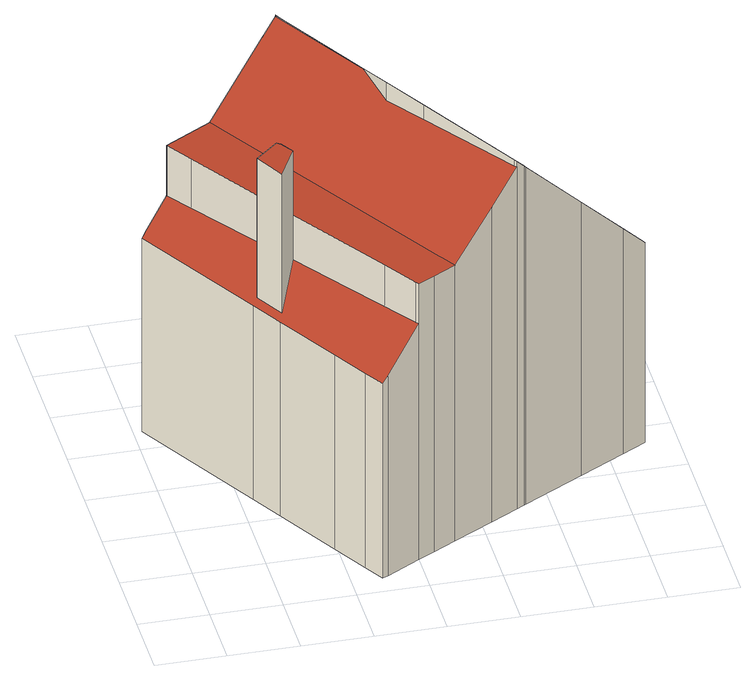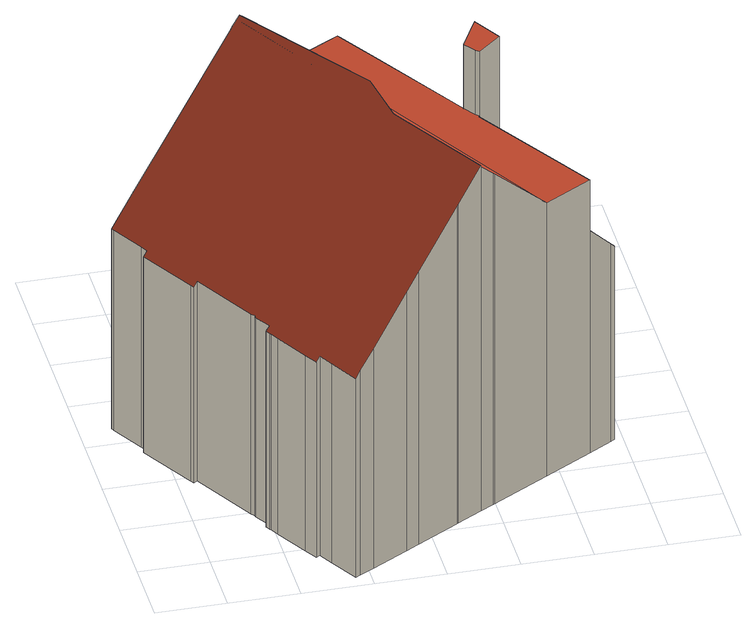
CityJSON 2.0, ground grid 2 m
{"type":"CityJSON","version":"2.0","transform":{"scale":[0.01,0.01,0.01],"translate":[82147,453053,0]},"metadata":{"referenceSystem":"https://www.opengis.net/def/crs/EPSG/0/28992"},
"CityObjects":{
"building1":{"type":"Building","attributes":{"lod11_replace":"false","val3dity_codes_lod22":"[]","gid":13464631,"h_maaiveld":0.168,"oorspronkelijkbouwjaar":1934,"data_area":72.52,"h_dak_50p":9.11,"h_dak_70p":9.99,"t_run":274.37,"pw_bron":"ahn3","pw_actueel":"yes","rmse_lod22":0.481,"geconstateerd":"false","val3dity_codes_lod13":"[]","val3dity_codes_lod12":"[]","rmse_lod12":1.85,"rmse_lod13":1.52,"h_dak_min":3.43,"reconstructie_methode":"tudelft3d-geoflow","dak_type":"slanted","ondergronds_type":"above ground","kas_warenhuis":"false","rn":1,"data_coverage":0.801,"h_dak_max":11.7,"reconstruction_skipped":"false","status":"Pand in gebruik"},"children":["building1-1"]},
"building1-1":{"type":"BuildingPart","parents":["building1"],"geometry":[{"type":"Solid","lod":"2","boundaries":[[[[0,1,2,3,4,5,6,7,8,9,10,11,12,13,14,15,16,17,18,19,20,21,22,23,24,25,26,27,28,29,30,31,32,33,34,35,36,37,38,39,40,41,42,43,44,45,46,47,48,49,50,51]],[[52,4,3,53]],[[54,50,49,55]],[[56,57,58,59]],[[53,3,2,60]],[[61,0,51,62]],[[63,12,11,64]],[[65,47,46,66]],[[67,45,44,68]],[[69,20,19,70]],[[71,5,4,52]],[[68,44,43,72]],[[73,74,75,76]],[[77,36,35,78,79]],[[80,38,37,81]],[[82,40,39,83,84]],[[85,22,21,86]],[[76,75,87,88,89]],[[90,8,7,91]],[[92,27,26,93]],[[94,18,17,95]],[[96,9,8,90]],[[81,37,36,77]],[[59,58,25,24,97]],[[98,86,21,20,69]],[[93,26,25,58]],[[99,31,30,100]],[[100,30,29,101]],[[88,87,102,103]],[[91,7,6,104]],[[105,23,22,85]],[[70,19,18,94]],[[95,17,16,106]],[[107,10,9,96]],[[72,43,42,108]],[[109,32,31,99]],[[89,88,110,111]],[[112,113,114,74,73]],[[115,116,117]],[[118,33,32,109]],[[119,120,121,122]],[[123,124,86,98]],[[97,24,23,105]],[[122,121,125,126]],[[79,78,120,119]],[[83,39,38,80]],[[108,42,41,127]],[[128,34,33,118]],[[127,41,40,82]],[[64,11,10,107]],[[129,48,47,65]],[[55,49,48,129]],[[130,131,124,123]],[[132,133,134,135]],[[136,15,14,137]],[[135,134,115]],[[84,83,133,132]],[[111,110,113,112]],[[126,125,114,113]],[[117,116,131,130]],[[104,6,5,71]],[[101,29,28,138]],[[138,28,27,92]],[[139,1,0,61]],[[60,2,1,139]],[[66,46,45,67]],[[78,35,34,128]],[[62,51,50,54]],[[103,102,57,56]],[[106,16,15,136]],[[137,14,13,140]],[[140,13,12,63]],[[111,112,73,76,89]],[[59,97,105,141,142,143,144,77,79,119,122,126,113,110,88,103,56]],[[121,120,78,128,118,109,99,100,101,138,92,93,58,57,102,87,75,74,114,125]],[[131,116,115,134,133,83,80,81,77,144,143,142,141,105,85,86,124]],[[136,137,140,63,64,107,96,90,91,104,71,52,53,60,139,61,62,54,55,129,65,66,67,68,72,108,127,82,84,132,135,115,117,130,123,98,69,70,94,95,106]]]],"semantics":{"surfaces":[{"type":"GroundSurface"},{"type":"WallSurface","on_footprint_edge":"true"},{"type":"WallSurface","on_footprint_edge":"false"},{"type":"RoofSurface"}],"values":[[0,1,1,2,1,1,1,1,1,1,1,1,2,1,1,1,1,2,1,1,1,1,1,1,1,1,1,1,2,1,1,1,1,1,1,1,2,2,2,1,2,2,1,2,2,1,1,1,1,1,1,1,2,2,1,2,2,2,2,2,1,1,1,1,1,1,1,1,2,1,1,1,3,3,3,3,3]]}}]}
},
"vertices":[
[1007,1088,17],[1010,1084,17],[1011,1081,17],[1017,1070,17],[1015,1068,17],[1007,1064,17],[1032,1019,17],[1035,1011,17],[1042,1001,17],[1145,818,17],[1156,825,17],[1162,814,17],[1253,653,17],[1242,646,17],[1253,627,17],[1305,534,17],[1310,525,17],[1240,485,17],[1110,412,17],[934,313,17],[930,310,17],[907,298,17],[828,253,17],[712,188,17],[646,151,17],[599,124,17],[501,69,17],[486,61,17],[485,63,17],[451,121,17],[392,225,17],[288,410,17],[236,502,17],[22,882,17],[34,890,17],[101,929,17],[237,1008,17],[403,1105,17],[406,1106,17],[445,1129,17],[516,1170,17],[521,1173,17],[643,1244,17],[681,1266,17],[785,1327,17],[826,1350,17],[840,1359,17],[886,1277,17],[909,1236,17],[921,1242,17],[942,1205,17],[995,1109,17],[1015,1068,646],[1017,1070,644],[942,1205,643],[921,1242,642],[593,134,901],[593,134,773],[599,124,774],[599,124,901],[1011,1081,644],[1007,1088,644],[995,1109,644],[1253,653,644],[1162,814,644],[886,1277,656],[840,1359,655],[826,1350,673],[785,1327,720],[930,310,1105],[934,313,1100],[1007,1064,656],[681,1266,844],[249,513,1101],[249,513,655],[297,427,655],[297,427,1100],[237,1008,892],[101,929,731],[101,929,892],[406,1106,1078],[403,1105,1075],[516,1170,1038],[445,1129,1120],[445,1129,1124],[828,253,1026],[907,298,1113],[350,527,752],[350,527,896],[350,527,1101],[1042,1001,656],[1035,1011,658],[486,61,641],[501,69,658],[1110,412,893],[1240,485,740],[1145,818,657],[646,151,901],[907,298,1131],[288,410,638],[392,225,639],[451,121,640],[531,234,768],[531,234,900],[1032,1019,656],[712,188,901],[1310,525,658],[1156,825,644],[643,1244,889],[236,502,638],[326,564,896],[326,564,1102],[316,572,1102],[316,572,896],[316,572,744],[614,832,1122],[649,711,1094],[649,711,1152],[22,882,637],[103,925,892],[103,925,731],[149,850,735],[149,850,893],[902,306,1132],[902,306,1112],[320,575,750],[320,575,896],[521,1173,1033],[34,890,652],[909,1236,656],[723,593,1146],[723,593,1099],[447,1124,1124],[447,1124,1120],[601,855,1121],[601,855,1122],[1305,534,658],[1253,627,658],[485,63,641],[1010,1084,643],[1242,646,657],[702,207,901],[680,244,900],[263,963,893],[243,998,892]
]}
